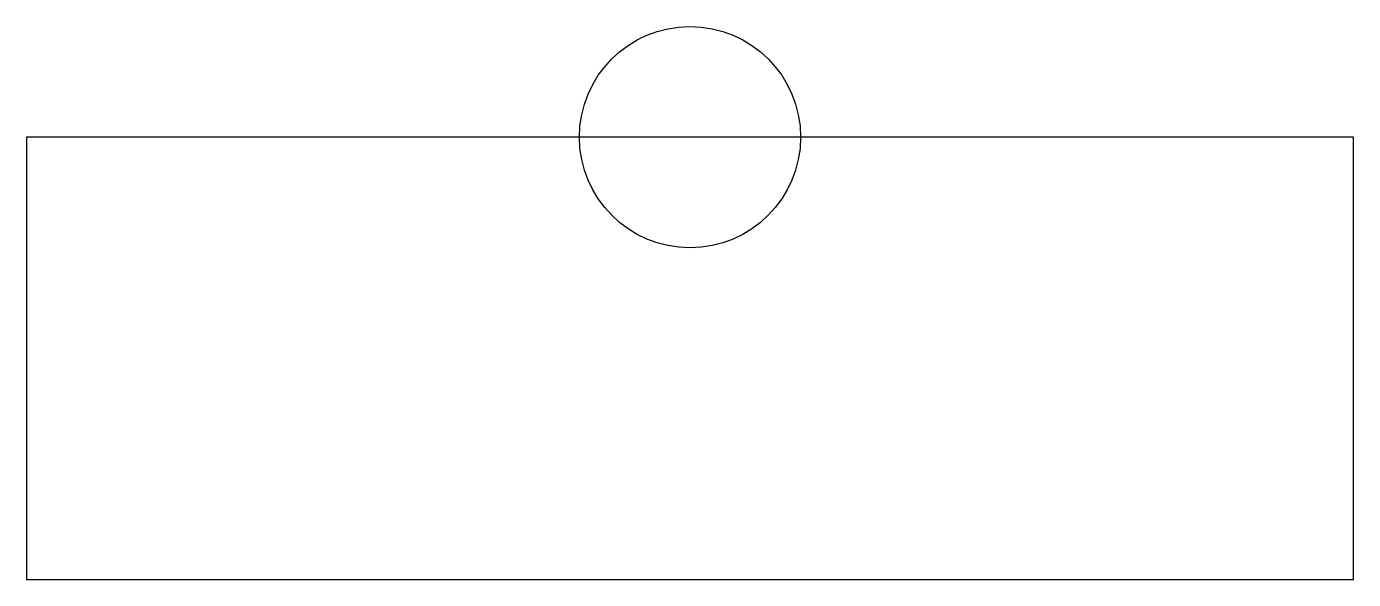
# Model space of a CAD drawing. Header units: millimetres. Extents: x -3 to 24, y -9 to 2.2.
import ezdxf

# ---------------------------------------------------------------- set-up
doc = ezdxf.new("R2010")
doc.units = ezdxf.units.MM
doc.layers.get('0').update_dxf_attribs({"linetype": 'CONTINUOUS'})

msp = doc.modelspace()

# ---------------------------------------------------------------- linework, layer by layer
msp.add_lwpolyline([(24, 0), (-3, 0), (-3, -9), (24, -9)], close=True)
msp.add_circle((10.5, 0), 2.25)

doc.saveas('drawing.dxf')
